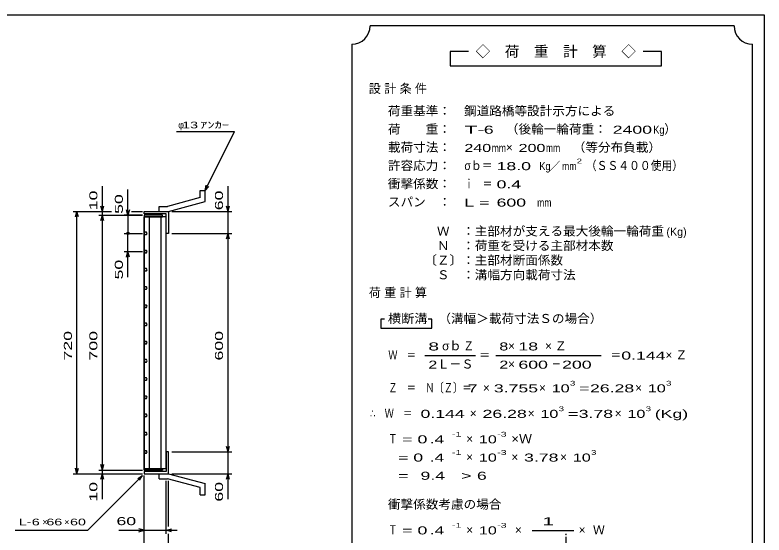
# Model space of a CAD drawing. Units: millimetres, scale not verified. Extents: x -1820 to 1731, y -1282 to 1054.
# Drawn here: x -326 to 1731, y -374 to 1054 of the extents above; entities that cross this region are included whole.
import ezdxf
from ezdxf.enums import TextEntityAlignment as Align

# ---------------------------------------------------------------- set-up
doc = ezdxf.new("R2010")
doc.units = ezdxf.units.MM
doc.header["$LTSCALE"] = 10
for name, color, linetype, lineweight in [('0_2', 150, 'Continuous', 25), ('16', 3, 'Continuous', 25), ('19', 6, 'Continuous', 25), ('22', 4, 'Continuous', 25), ('24', 2, 'Continuous', 25)]:
    doc.layers.add(name, color=color, linetype=linetype, lineweight=lineweight)
doc.styles.add('ベクトル', font='')
doc.styles.get('ベクトル').set_extended_font_data('ベクトル')

msp = doc.modelspace()

# ---------------------------------------------------------------- linework, layer by layer
at = {"layer": '0_2'}
for p, q in [((-1729, 1053.5), (1731, 1053.5)), ((1731, 1053.5), (1731, -1146.5))]:
    msp.add_line(p, q, dxfattribs=at)
at = {"layer": '16'}
for p, q in [((28.3, -191.5), (28.3, 499.5)), ((28.3, 499.5), (29, 499.5)), ((79, 504), (29, 504)), ((29, 504), (29, 499.5)), ((29, 499.5), (79, 499.5)), ((29, 499.5), (29, -191.5)), ((89, 499.5), (29, 499.5)), ((42.5, 499.5), (42.5, -191.5)), ((75.5, -191.5), (75.5, 499.5)), ((79, 499.5), (79, 504)), ((89, -191.5), (89, 499.5)), ((30.85, 457.24), (29, 453.98)), ((29, 453.98), (30.9, 450.74)), ((34.6, 457.26), (30.85, 457.24)), ((36.5, 454), (34.6, 457.26)), ((34.65, 450.76), (36.5, 454.02)), ((30.9, 450.74), (34.65, 450.76)), ((30.85, 407.24), (29, 403.98)), ((29, 403.98), (30.9, 400.74)), ((34.6, 407.26), (30.85, 407.24)), ((30.9, 400.74), (34.65, 400.76)), ((36.5, 404), (34.6, 407.26)), ((34.65, 400.76), (36.5, 404.02)), ((30.85, 357.24), (29, 353.98)), ((29, 353.98), (30.9, 350.74)), ((34.6, 357.26), (30.85, 357.24)), ((30.9, 350.74), (34.65, 350.76)), ((36.5, 354), (34.6, 357.26)), ((34.65, 350.76), (36.5, 354.02)), ((30.85, 307.24), (29, 303.98)), ((29, 303.98), (30.9, 300.74)), ((34.6, 307.26), (30.85, 307.24)), ((30.9, 300.74), (34.65, 300.76)), ((36.5, 304), (34.6, 307.26)), ((34.65, 300.76), (36.5, 304.02)), ((30.85, 257.24), (29, 253.98)), ((29, 253.98), (30.9, 250.74)), ((34.6, 257.26), (30.85, 257.24)), ((30.9, 250.74), (34.65, 250.76)), ((36.5, 254), (34.6, 257.26)), ((34.65, 250.76), (36.5, 254.02)), ((30.85, 207.24), (29, 203.98)), ((34.6, 207.26), (30.85, 207.24)), ((36.5, 204), (34.6, 207.26)), ((29, 203.98), (30.9, 200.74)), ((30.9, 200.74), (34.65, 200.76)), ((34.65, 200.76), (36.5, 204.02)), ((30.85, 157.24), (29, 153.98)), ((29, 153.98), (30.9, 150.74)), ((34.6, 157.26), (30.85, 157.24)), ((30.9, 150.74), (34.65, 150.76)), ((36.5, 154), (34.6, 157.26)), ((34.65, 150.76), (36.5, 154.02)), ((30.85, 107.24), (29, 103.98)), ((29, 103.98), (30.9, 100.74)), ((34.6, 107.26), (30.85, 107.24)), ((36.5, 104), (34.6, 107.26)), ((34.65, 100.76), (36.5, 104.02)), ((30.9, 100.74), (34.65, 100.76)), ((30.85, 57.24), (29, 53.98)), ((29, 53.98), (30.9, 50.74)), ((34.6, 57.26), (30.85, 57.24)), ((30.9, 50.74), (34.65, 50.76)), ((36.5, 54), (34.6, 57.26)), ((34.65, 50.76), (36.5, 54.02)), ((30.85, 7.24), (29, 3.98)), ((29, 3.98), (30.9, 0.74)), ((34.6, 7.26), (30.85, 7.24)), ((30.9, 0.74), (34.65, 0.76)), ((36.5, 4), (34.6, 7.26)), ((34.65, 0.76), (36.5, 4.02)), ((30.85, -42.76), (29, -46.02)), ((29, -46.02), (30.9, -49.26)), ((34.6, -42.74), (30.85, -42.76)), ((30.9, -49.26), (34.65, -49.24)), ((36.5, -46), (34.6, -42.74)), ((34.65, -49.24), (36.5, -45.98)), ((30.85, -92.76), (29, -96.02)), ((29, -96.02), (30.9, -99.26)), ((34.6, -92.74), (30.85, -92.76)), ((30.9, -99.26), (34.65, -99.24)), ((36.5, -96), (34.6, -92.74)), ((34.65, -99.24), (36.5, -95.98)), ((30.85, -142.76), (29, -146.02)), ((34.6, -142.74), (30.85, -142.76)), ((36.5, -146), (34.6, -142.74)), ((29, -146.02), (30.9, -149.26)), ((30.9, -149.26), (34.65, -149.24)), ((34.65, -149.24), (36.5, -145.98)), ((29, -191.5), (28.3, -191.5)), ((29, -191.5), (79, -191.5)), ((29, -196), (29, -191.5)), ((29, -191.5), (89, -191.5)), ((79, -196), (29, -196)), ((79, -191.5), (79, -196))]:
    msp.add_line(p, q, dxfattribs=at)
at = {"layer": '19'}
for p, q in [((182, 572), (196, 572)), ((182, 552), (182, 572)), ((196, 541), (196, 572)), ((182, 552), (93, 528)), ((95, 514), (196, 541)), ((70, 528), (93, 528)), ((70, 514), (70, 528)), ((29, 508), (29, 514)), ((29, 514), (94, 514)), ((89, 508), (29, 508)), ((70, 514), (95, 514)), ((89, 454), (89, 508)), ((94, 514), (95, 513)), ((95, 513), (95, 454)), ((95, 454), (89, 454)), ((95, -146), (89, -146)), ((89, -146), (89, -200)), ((95, -205), (95, -146)), ((29, -200), (29, -206)), ((89, -200), (29, -200)), ((94, -206), (95, -205)), ((29, -206), (94, -206)), ((70, -206), (95, -206)), ((70, -220), (70, -206)), ((70, -220), (93, -220)), ((182, -244), (93, -220)), ((95, -206), (196, -233)), ((182, -264), (182, -244)), ((196, -264), (196, -233)), ((182, -264), (196, -264))]:
    msp.add_line(p, q, dxfattribs=at)
at = {"layer": '22'}
for p, q in [((117, 734), (277, 734)), ((196, 572), (277, 734)), ((-86, 514), (-86, 584)), ((196, 572), (199, 586.6)), ((196, 572), (206, 583)), ((259, 514), (259, 584)), ((-16, 504), (-16, 574)), ((-86, 514), (-90, 529)), ((-86, 514), (-82, 529)), ((-16, 504), (-20, 519)), ((-12, 519), (-16, 504)), ((259, 514), (255, 529)), ((259, 514), (263, 529)), ((-166, 514), (-61, 514)), ((-160, 499), (-156, 514)), ((-152, 499), (-156, 514)), ((-156, -206), (-156, 514)), ((-96, 514), (-61, 514)), ((-96, 504), (24, 504)), ((-90, 489), (-86, 504)), ((-86, 504), (-86, 514)), ((-82, 489), (-86, 504)), ((-86, -196), (-86, 504)), ((24, 504), (-26, 504)), ((-16, 504), (-16, 454)), ((-6, 514), (24, 514)), ((-6, 514), (24, 514)), ((105, 514), (269, 514)), ((259, 454), (259, 514)), ((-26, 454), (24, 454)), ((-16, 404), (-16, 454)), ((105, 454), (269, 454)), ((255, 439), (259, 454)), ((263, 439), (259, 454)), ((259, -146), (259, 454)), ((-26, 404), (24, 404)), ((-20, 389), (-16, 404)), ((-12, 389), (-16, 404)), ((-16, 334), (-16, 404)), ((259, -146), (255, -131)), ((259, -146), (263, -131)), ((105, -146), (269, -146)), ((259, -206), (259, -146)), ((-86, -196), (-90, -181)), ((-86, -196), (-82, -181)), ((-156, -206), (-160, -191)), ((-156, -206), (-152, -191)), ((-96, -196), (24, -196)), ((-86, -206), (-86, -196)), ((-166, -206), (24, -206)), ((-126, -361), (24, -211)), ((-96, -206), (24, -206)), ((-90, -221), (-86, -206)), ((-82, -221), (-86, -206)), ((-86, -276), (-86, -206)), ((11, -219), (24, -211)), ((16, -224), (24, -211)), ((29, -371), (29, -211)), ((29, -441), (29, -211)), ((89, -371), (89, -225)), ((95, -351), (95, -225)), ((105, -206), (269, -206)), ((255, -221), (259, -206)), ((263, -221), (259, -206)), ((259, -276), (259, -206)), ((-326, -361), (-126, -361)), ((-41, -361), (29, -361)), ((29, -361), (14, -357)), ((14, -365), (29, -361)), ((29, -361), (89, -361)), ((89, -361), (104, -357)), ((104, -365), (89, -361)), ((89, -361), (119, -361)), ((95, -441), (95, -371))]:
    msp.add_line(p, q, dxfattribs=at)
msp.add_circle((-16, 454), 3, dxfattribs=at)
at = {"layer": '24', "color": 4}
for p, q in [((1649, 1023.5), (649, 1023.5)), ((599, 973.5), (599, -576.5)), ((1699, -576.5), (1699, 973.5)), ((919, 953.5), (869, 953.5)), ((869, 953.5), (869, 913.5)), ((1449, 953.5), (1399, 953.5)), ((1449, 913.5), (1449, 953.5)), ((869, 913.5), (1449, 913.5)), ((689, 218.5), (679, 218.5)), ((679, 218.5), (679, 193.5)), ((819, 218.5), (809, 218.5)), ((819, 193.5), (819, 218.5)), ((679, 193.5), (819, 193.5)), ((799, 118.5), (939, 118.5)), ((994, 118.5), (1284, 118.5)), ((1094, -361.5), (1209, -361.5))]:
    msp.add_line(p, q, dxfattribs=at)
for centre, start, end in [((599, 1023.5), 270, 0), ((1699, 1023.5), 180, 270)]:
    msp.add_arc(centre, 50, start, end, dxfattribs=at)

# ---------------------------------------------------------------- texts
at = {"layer": '22', "color": 2, "style": 'ベクトル'}
for s, height, width, p in [('ｱﾝｶｰ', 18.33, 1.6, (182, 751.5)), (' 13 ', 18.33, 1.6, (122, 751.5)), (' 6 ', 18.33, 1.6, (-291, -338.5)), (' 66 ', 18.33, 1.6, (-251, -338.5)), (' 60 ', 18.33, 1.6, (-186, -338.5)), (' 60 ', 21.99, 1.65, (-61, -336)), ('L-', 18.33, 1.6, (-316, -338.5))]:
    msp.add_text(s, height=height, dxfattribs=dict(at, width=width)).set_placement(p, align=Align.MIDDLE_LEFT)
for s, p in [('φ', (122, 751.5)), ('×', (-251, -338.5)), ('×', (-191, -338.5))]:
    msp.add_text(s, height=18.33, dxfattribs=at).set_placement(p, align=Align.MIDDLE_LEFT)
at = {"layer": '22', "color": 2, "style": 'ベクトル', "width": 1.65}
for s, p in [(' 10 ', (-111, 504)), (' 50 ', (-41, 494)), (' 60 ', (234, 504)), (' 50 ', (-41, 314)), (' 720 ', (-181, 91.5)), (' 700 ', (-111, 91.5)), (' 600 ', (234, 91.5)), (' 10 ', (-111, -296)), (' 60 ', (234, -296))]:
    msp.add_text(s, height=21.99, rotation=90, dxfattribs=at).set_placement(p, align=Align.MIDDLE_LEFT)
at = {"layer": '24', "style": 'ベクトル'}
for s, height, p in [('◇\u3000荷\u3000重\u3000計\u3000算\u3000◇', 29.33, (939, 953.5)), ('）', 24.19, (1457, 740)), ('×', 24.19, (1022, 690)), ('／', 21.99, (1141.5, 638.5)), ('(Kg)', 21.99, (1463, 458.5)), ('σｂ', 24.19, (847, 145)), ('×', 24.19, (1028, 145)), ('Ｌ－Ｓ', 24.19, (834, 95)), ('×', 24.19, (1028, 95)), ('×', 24.19, (959, 30)), ('×', 24.19, (1113, 30)), ('×', 24.19, (1377, 30)), ('×', 24.19, (923, -40)), ('×', 24.19, (1082, -40)), ('×', 24.19, (1321, -40)), ('×', 24.19, (913, -110)), ('×', 24.19, (913, -160)), ('×', 24.19, (1037, -160)), ('×', 24.19, (1171, -160)), ('Ｗ', 24.19, (1261, -360)), ('×', 24.19, (913, -360)), ('×', 24.19, (1047, -360)), ('×', 24.19, (1222, -360)), ('ｉ', 24.19, (1170.5, -385))]:
    msp.add_text(s, height=height, dxfattribs=at).set_placement(p, align=Align.MIDDLE_LEFT)
for s, height, width, p in [('荷重基準：\u3000', 24.19, 1.05, (698, 790)), ('鋼道路橋等設計示方による', 24.19, 1.05, (907, 790)), ('荷\u3000\u3000重：\u3000', 24.19, 1.05, (698, 740)), ('T-', 21.99, 2, (908, 738.5)), (' 6 ', 21.99, 1.65, (948, 738.5)), ('（後輪一輪荷重：', 24.19, 1.05, (1022, 740)), (' 2400', 21.99, 1.65, (1302, 738.5)), ('Kg', 21.99, 0.85, (1427, 738.5)), ('載荷寸法：\u3000', 24.19, 1.05, (698, 690)), ('240', 21.99, 1.5, (908, 688.5)), ('200', 21.99, 1.5, (1057, 688.5)), ('\u3000（等分布負載）', 24.19, 1.05, (1171, 690)), ('mm', 21.99, 0.8, (983, 688.5)), ('mm', 21.99, 0.8, (1132, 688.5)), ('2', 13.2, 1.5, (1216.5, 652.5)), ('許容応力：\u3000', 24.19, 1.05, (698, 640)), ('σｂ＝', 24.19, 0.9, (908, 640)), (' 18.0', 21.99, 1.65, (983, 638.5)), ('Kg', 21.99, 0.85, (1114, 638.5)), ('mm', 21.99, 0.8, (1176.5, 638.5)), ('（ＳＳ４００使用）', 24.19, 0.9, (1241.5, 640)), ('衝撃係数：\u3000', 24.19, 1.05, (698, 590)), ('ｉ\u3000＝', 24.19, 0.75, (908, 590)), (' 0.4', 21.99, 1.65, (983, 588.5)), ('スパン\u3000：\u3000', 24.19, 1.05, (698, 540)), ('L =', 21.99, 1.65, (908, 538.5)), (' 600 ', 21.99, 1.65, (983, 538.5)), ('mm', 21.99, 0.8, (1108, 538.5)), ('\u3000Ｗ\u3000：主部材が支える最大後輪一輪荷重', 24.19, 1.05, (798, 460)), ('\u3000Ｎ\u3000：荷重を受ける主部材本数', 24.19, 1.05, (798, 420)), ('〔Ｚ〕：主部材断面係数', 24.19, 1.05, (798, 380)), ('\u3000Ｓ\u3000：溝幅方向載荷寸法', 24.19, 1.05, (798, 340)), ('横断溝', 24.19, 1.1, (698, 220)), ('\u3000（溝幅＞載荷寸法Ｓの場合）', 24.19, 1.05, (802, 220)), ('8', 21.99, 1.8, (809, 143.5)), ('Ｚ', 24.19, 0.9, (905, 145)), ('8', 21.99, 1.5, (1004, 143.5)), (' 18 ', 21.99, 1.65, (1043, 143.5)), ('Ｗ\u3000＝', 24.19, 0.75, (699, 120)), ('＝', 24.19, 0.9, (949, 120)), ('＝', 24.19, 0.9, (1309, 120)), ('0.144', 21.99, 1.65, (1339, 118.5)), ('2', 21.99, 1.5, (809, 93.5)), ('2', 21.99, 1.5, (1004, 93.5)), (' 600 ', 21.99, 1.65, (1043, 93.5)), (' 200 ', 21.99, 1.65, (1163, 93.5)), ('－', 24.19, 0.75, (1148, 95)), ('Ｚ\u3000＝\u3000Ｎ〔Ｚ〕＝', 24.19, 0.75, (699, 30)), ('3', 13.2, 1.5, (1198, 42.5)), ('3', 13.2, 1.5, (1462, 42.5)), (' 7 ', 21.99, 1.65, (904, 28.5)), ('3.755', 21.99, 1.65, (989, 28.5)), ('10', 21.99, 1.5, (1148, 28.5)), ('=', 21.99, 1.7, (1223, 28.5)), ('26.28', 21.99, 1.65, (1253, 28.5)), ('10', 21.99, 1.5, (1412, 28.5)), ('∴\u3000Ｗ\u3000＝', 24.19, 0.75, (649, -40)), (' 0.144', 21.99, 1.65, (774, -41.5)), ('26.28', 21.99, 1.65, (958, -41.5)), ('10', 21.99, 1.5, (1117, -41.5)), ('3', 13.2, 1.5, (1167, -27.5)), ('=', 21.99, 1.7, (1192, -41.5)), ('3.78', 21.99, 1.65, (1222, -41.5)), ('10', 21.99, 1.5, (1356, -41.5)), ('3', 13.2, 1.5, (1406, -27.5)), ('(Kg)', 21.99, 1.65, (1431, -41.5)), ('Ｔ', 24.19, 0.75, (699, -110)), (' = 0', 21.99, 1.65, (724, -111.5)), (' .4 ', 21.99, 1.65, (799, -111.5)), ('-1', 13.2, 1.65, (874, -97.5)), ('10', 21.99, 1.5, (948, -111.5)), ('-3', 13.2, 1.65, (998, -97.5)), ('×Ｗ', 24.19, 1.1, (1037, -110)), ('-1', 13.2, 1.65, (874, -147.5)), ('-3', 13.2, 1.65, (998, -147.5)), ('3', 13.2, 1.5, (1256, -147.5)), ('  = 0', 21.99, 1.65, (699, -161.5)), (' .4 ', 21.99, 1.65, (799, -161.5)), ('10', 21.99, 1.5, (948, -161.5)), ('3.78', 21.99, 1.65, (1072, -161.5)), ('10', 21.99, 1.5, (1206, -161.5)), (' 9.4', 21.99, 1.65, (774, -211.5)), ('>', 21.99, 1.7, (899, -211.5)), (' 6 ', 21.99, 1.65, (929, -211.5)), ('  =', 21.99, 1.65, (699, -211.5)), ('衝撃係数考慮の場合', 24.19, 1.05, (698, -290)), ('Ｔ', 24.19, 0.75, (699, -360)), ('-1', 13.2, 1.65, (874, -347.5)), ('-3', 13.2, 1.65, (998, -347.5)), (' = 0', 21.99, 1.65, (724, -361.5)), (' .4 ', 21.99, 1.65, (799, -361.5)), ('10', 21.99, 1.5, (948, -361.5))]:
    msp.add_text(s, height=height, dxfattribs=dict(at, width=width)).set_placement(p, align=Align.MIDDLE_LEFT)
at = {"layer": '24', "attachment_point": 4, "style": 'ベクトル'}
for s, insert, char_height in [('\\T1.28;設計条件', (645.5, 850), 24.19), ('\\T1.28;荷重計算', (645.5, 290), 24.19), ('\\T1.42;×Ｚ', (1129.5, 145), 24.19), ('\\T1.42;×Ｚ', (1460.5, 120), 24.19), ('\\T1.25;\\W2;\\~1\\~', (1101.5, -336.5), 21.99)]:
    msp.add_mtext(s, dxfattribs=dict(at, insert=insert, char_height=char_height))

doc.saveas('drawing.dxf')
